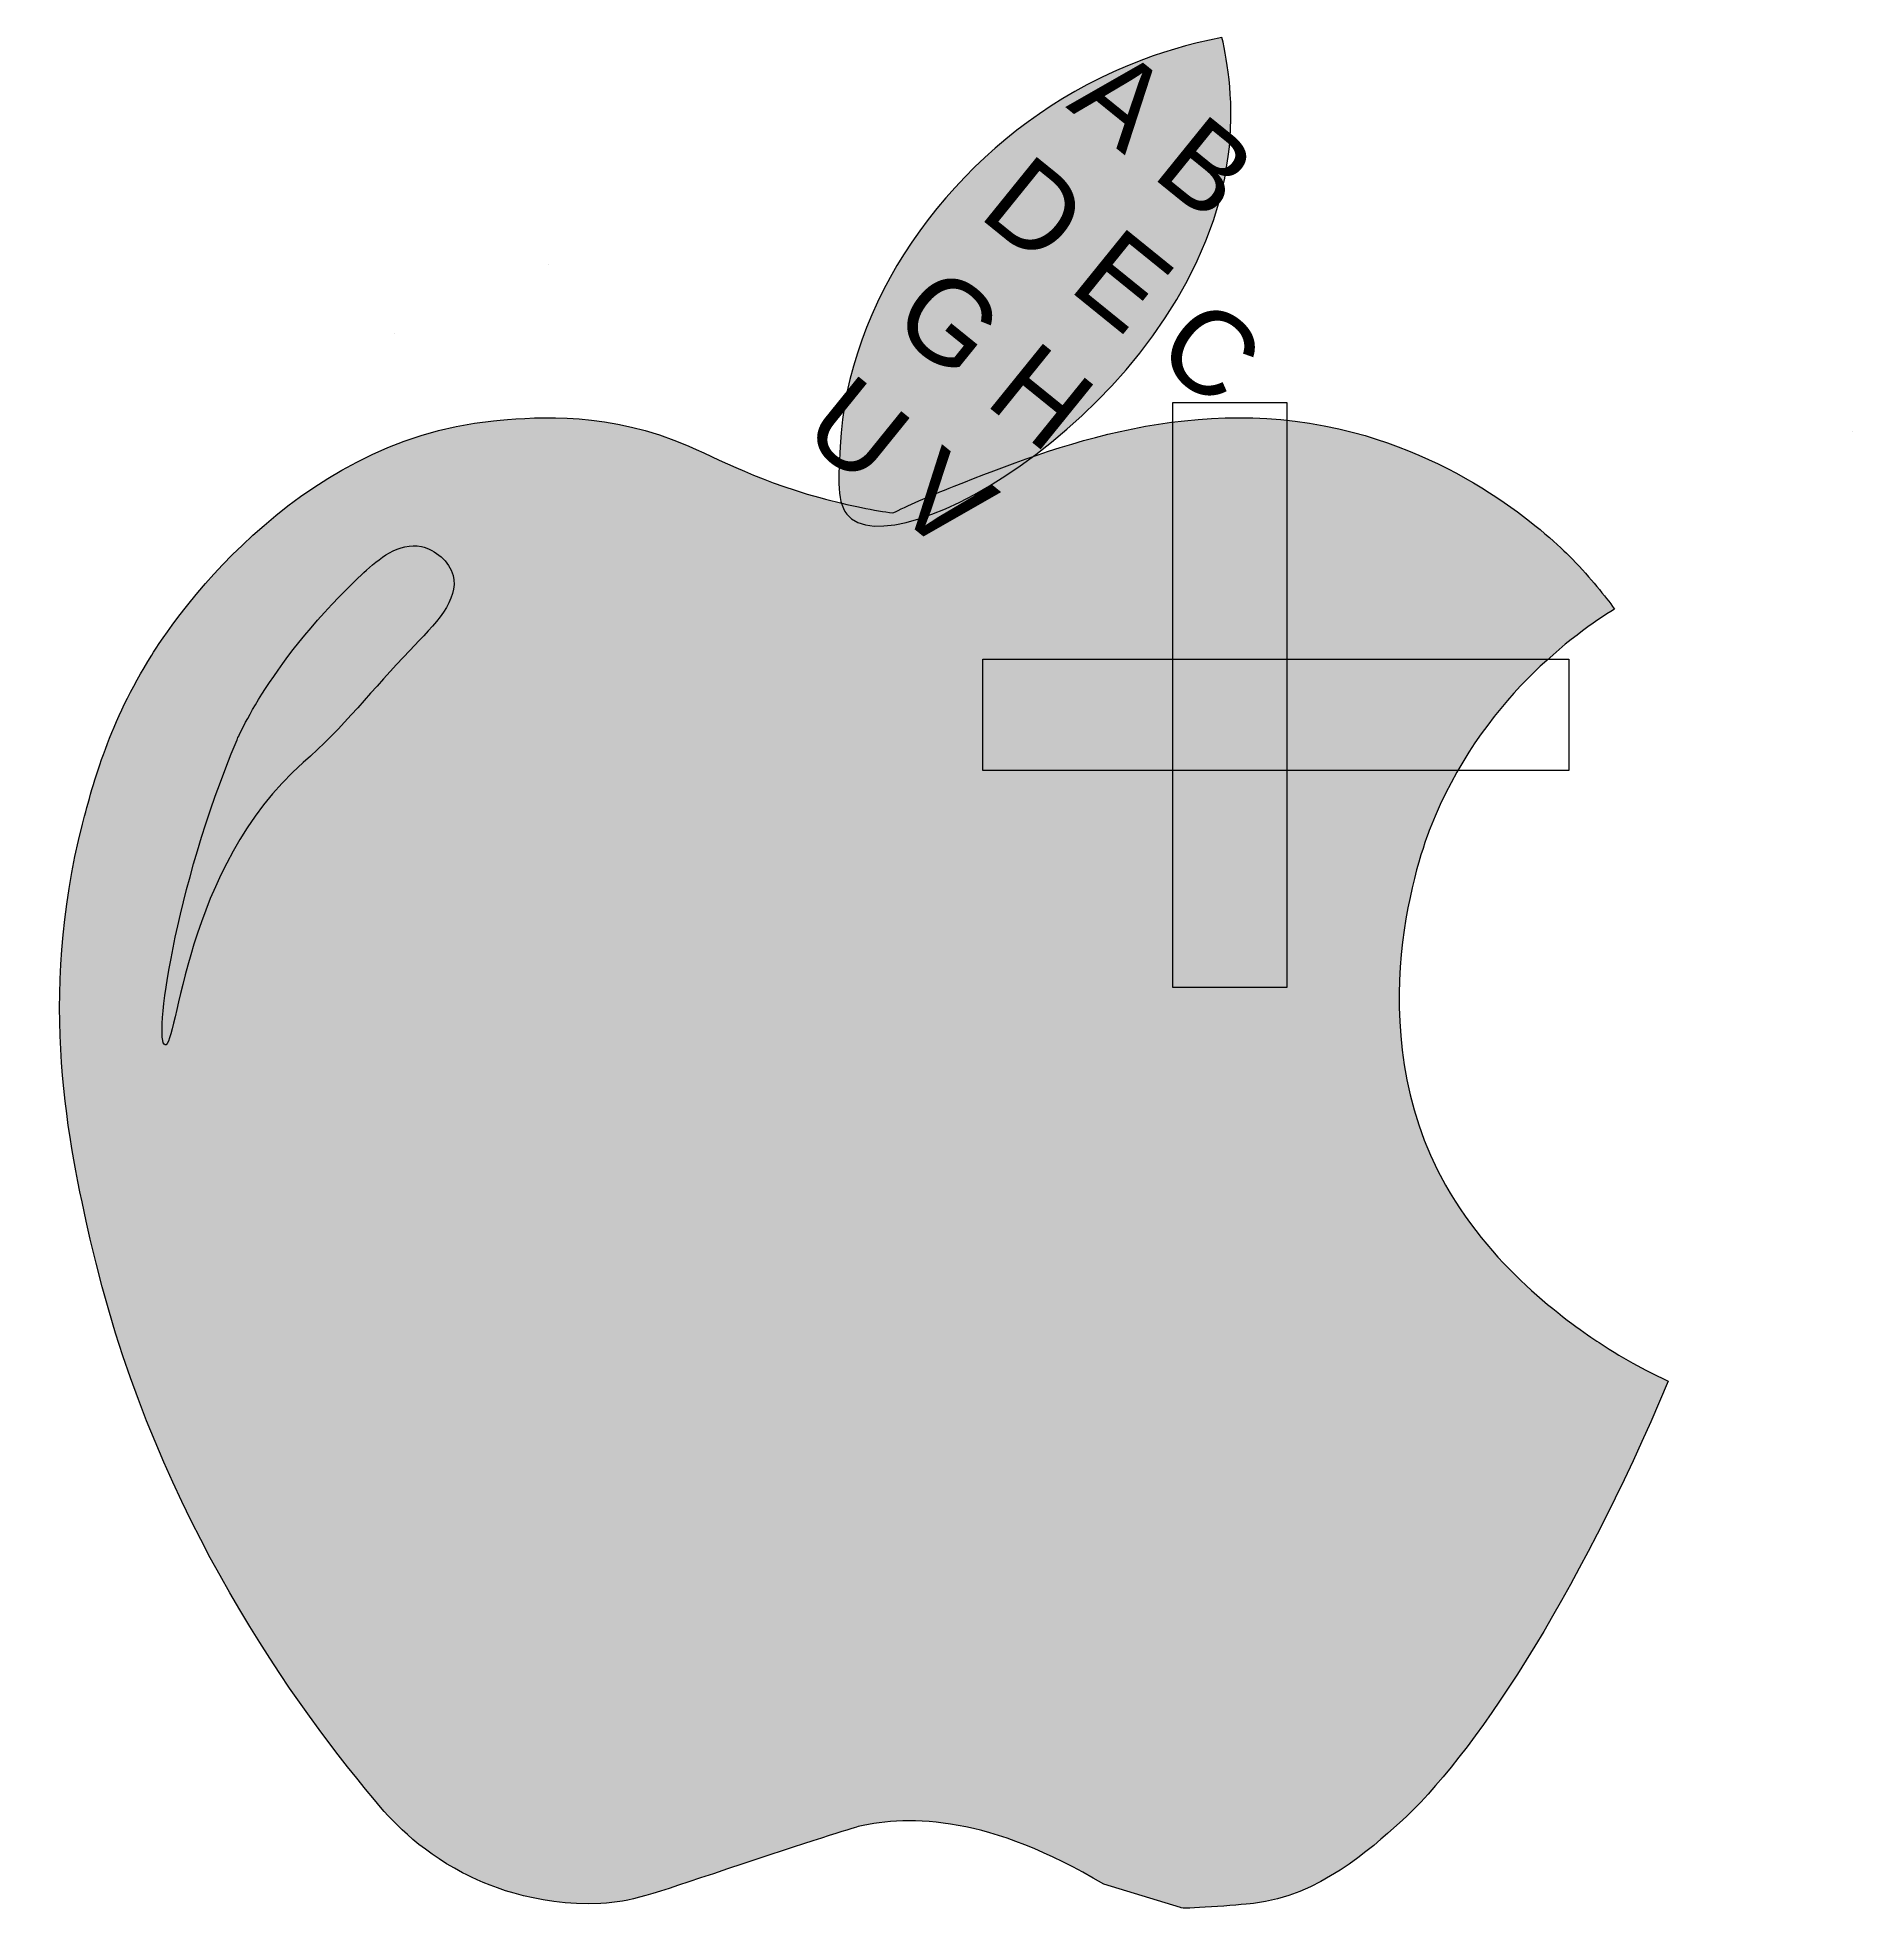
# Model space of a CAD drawing. Header units: inches. Extents: x -310 to 1051, y -1056 to 348.
import ezdxf

# ---------------------------------------------------------------- set-up
doc = ezdxf.new("R2010")
doc.units = ezdxf.units.IN
doc.header["$MEASUREMENT"] = 0
doc.layers.add('Layer 2', color=7, linetype='Continuous')

msp = doc.modelspace()

# ---------------------------------------------------------------- hatches: boundary and pattern name
at = {"layer": 'Layer 2', "true_color": 0xed1c24}
h = msp.add_hatch(color=240, dxfattribs=at)
h.dxf.hatch_style = 2
edge = h.paths.add_edge_path()
edge.add_spline(control_points=[(300.6, -13.2), (289.6, -4.9), (290.4, 11.8), (291.9, 41.1), (297.5, 149.7), (371.2, 252.2), (468.1, 307.3), (490.3, 319.9), (527.3, 337.7), (578.4, 347.8), (582.6, 329.3), (588.1, 297.2), (583.1, 258.6), (560.6, 83.5), (346, -47.4), (300.6, -13.2)], knot_values=[0, 0, 0, 0, 1, 1, 1, 2, 2, 2, 3, 3, 3, 4, 4, 4, 5, 5, 5, 5], degree=3, periodic=1)
h = msp.add_hatch(color=240, dxfattribs=at)
h.dxf.hatch_style = 2
edge = h.paths.add_edge_path()
edge.add_spline(control_points=[(31.9, 60.3), (-120.4, 45.2), (-211.4, -94.7), (-224.4, -115.4), (-256.2, -165.8), (-268.1, -210.5), (-276.3, -242.1), (-310.1, -373.3), (-286.3, -484), (-270.5, -553.2), (-226.2, -747.9), (-126.3, -891.3), (-57.4, -973.6), (-46.1, -987.8), (-24.8, -1010.8), (8.8, -1028.4), (23.8, -1036.2), (62.4, -1053.9), (112.5, -1051.4), (135.8, -1050.2), (147.6, -1045.4), (207.6, -1025.5), (269.6, -1004.9), (300.7, -994.9), (305.5, -993.8), (345, -984.5), (404.4, -986.1), (489.8, -1037), (489.8, -1037), (547.4, -1054.3), (547.4, -1054.3), (547.4, -1054.3), (547.2, -1054.4), (547.3, -1054.5), (547.3, -1056), (590.7, -1052.7), (602.1, -1051.4), (650.9, -1045.8), (689.9, -1010.5), (711.6, -990.9), (765.8, -941.9), (843.4, -825.3), (913.2, -659.7), (899.9, -653.6), (881.7, -644.4), (861.3, -630.9), (842.9, -618.7), (782.9, -578.1), (746.1, -512.8), (678.9, -393.3), (728.6, -260.2), (734.6, -245), (772.3, -148.7), (844.8, -98.3), (872.8, -80.8), (865.8, -71.2), (855.3, -57.9), (841.2, -43.4), (830, -32), (770.7, 27), (677, 51.6), (558.9, 82.7), (453.6, 41.3), (377.5, 11.3), (357.8, 3.6), (341.9, -3.8), (331.4, -8.8), (318.8, -7), (299.6, -3.6), (276.7, 2.7), (224.1, 17.1), (197.6, 34.3), (167.2, 45.9), (109.5, 68), (56.6, 62.7), (31.9, 60.3)], knot_values=[0, 0, 0, 0, 1, 1, 1, 2, 2, 2, 3, 3, 3, 4, 4, 4, 5, 5, 5, 6, 6, 6, 7, 7, 7, 8, 8, 8, 9, 9, 9, 10, 10, 10, 11, 11, 11, 12, 12, 12, 13, 13, 13, 14, 14, 14, 15, 15, 15, 16, 16, 16, 17, 17, 17, 18, 18, 18, 19, 19, 19, 20, 20, 20, 21, 21, 21, 22, 22, 22, 23, 23, 23, 24, 24, 24, 25, 25, 25, 25], degree=3, periodic=1)

# ---------------------------------------------------------------- linework, layer by layer
at = {"layer": 'Layer 2', "lineweight": 0}
for points in [[(72.9, 177.6), (72.9, 177.6)], [(-42.6, 125.8), (-42.6, 125.8)], [(627, -364.5), (541.6, -364.5), (541.6, 74), (627, 74), (627, -364.5)], [(1051.4, 52.4), (1051.4, 52.4)], [(838.6, -118.3), (838.6, -201.8), (399.1, -201.8), (399.1, -118.3), (838.6, -118.3)]]:
    msp.add_lwpolyline(points, dxfattribs=at)
for points, knots in [([(300.6, -13.2), (289.6, -4.9), (290.4, 11.8), (291.9, 41.1), (297.5, 149.7), (371.2, 252.2), (468.1, 307.3), (490.3, 319.9), (527.3, 337.7), (578.4, 347.8), (582.6, 329.3), (588.1, 297.2), (583.1, 258.6), (560.6, 83.5), (346, -47.4), (300.6, -13.2)], [0, 0, 0, 0, 1, 1, 1, 2, 2, 2, 3, 3, 3, 4, 4, 4, 5, 5, 5, 5]), ([(31.9, 60.3), (-120.4, 45.2), (-211.4, -94.7), (-224.4, -115.4), (-256.2, -165.8), (-268.1, -210.5), (-276.3, -242.1), (-310.1, -373.3), (-286.3, -484), (-270.5, -553.2), (-226.2, -747.9), (-126.3, -891.3), (-57.4, -973.6), (-46.1, -987.8), (-24.8, -1010.8), (8.8, -1028.4), (23.8, -1036.2), (62.4, -1053.9), (112.5, -1051.4), (135.8, -1050.2), (147.6, -1045.4), (207.6, -1025.5), (269.6, -1004.9), (300.7, -994.9), (305.5, -993.8), (345, -984.5), (404.4, -986.1), (489.8, -1037), (489.8, -1037), (547.4, -1054.3), (547.4, -1054.3), (547.4, -1054.3), (547.2, -1054.4), (547.3, -1054.5), (547.3, -1056), (590.7, -1052.7), (602.1, -1051.4), (650.9, -1045.8), (689.9, -1010.5), (711.6, -990.9), (765.8, -941.9), (843.4, -825.3), (913.2, -659.7), (899.9, -653.6), (881.7, -644.4), (861.3, -630.9), (842.9, -618.7), (782.9, -578.1), (746.1, -512.8), (678.9, -393.3), (728.6, -260.2), (734.6, -245), (772.3, -148.7), (844.8, -98.3), (872.8, -80.8), (865.8, -71.2), (855.3, -57.9), (841.2, -43.4), (830, -32), (770.7, 27), (677, 51.6), (558.9, 82.7), (453.6, 41.3), (377.5, 11.3), (357.8, 3.6), (341.9, -3.8), (331.4, -8.8), (318.8, -7), (299.6, -3.6), (276.7, 2.7), (224.1, 17.1), (197.6, 34.3), (167.2, 45.9), (109.5, 68), (56.6, 62.7), (31.9, 60.3)], [0, 0, 0, 0, 1, 1, 1, 2, 2, 2, 3, 3, 3, 4, 4, 4, 5, 5, 5, 6, 6, 6, 7, 7, 7, 8, 8, 8, 9, 9, 9, 10, 10, 10, 11, 11, 11, 12, 12, 12, 13, 13, 13, 14, 14, 14, 15, 15, 15, 16, 16, 16, 17, 17, 17, 18, 18, 18, 19, 19, 19, 20, 20, 20, 21, 21, 21, 22, 22, 22, 23, 23, 23, 24, 24, 24, 25, 25, 25, 25]), ([(-65.3, -53.5), (-135, -118.3), (-160.4, -178.8), (-160.4, -178.8), (-207.9, -292), (-222.9, -405.7), (-214.4, -407.7), (-205.2, -409.9), (-200.3, -274.2), (-110.7, -196), (-81.5, -170.6), (-57.7, -139.6), (-30.8, -111.8), (-11.6, -92), (6.4, -73.7), (1.6, -55.6), (-1.2, -45), (-11.5, -36.3), (-22.1, -34), (-38.9, -30.5), (-54.6, -43.5), (-65.3, -53.5)], [0, 0, 0, 0, 1, 1, 1, 2, 2, 2, 3, 3, 3, 4, 4, 4, 5, 5, 5, 6, 6, 6, 7, 7, 7, 7])]:
    msp.add_open_spline(points, degree=3, knots=knots, dxfattribs=at)

# ---------------------------------------------------------------- texts
at = {"layer": 'Layer 2', "color": 18, "true_color": 0x000000, "char_height": 62.562, "attachment_point": 7, "rotation": 321.0167}
for s, insert in [('\\fMyriad Pro|b0|i0|c0|p34;\\W1.0383;A B  ', (460.7, 295.7)), ('\\fMyriad Pro|b0|i0|c0|p34;\\W1.0383;D E C ', (394, 213.3)), ('\\fMyriad Pro|b0|i0|c0|p34;\\W1.0383;G H ', (327.3, 130.9)), ('\\fMyriad Pro|b0|i0|c0|p34;\\W1.0383;U V', (260.6, 48.4))]:
    msp.add_mtext(s, dxfattribs=dict(at, insert=insert))

doc.saveas('drawing.dxf')
